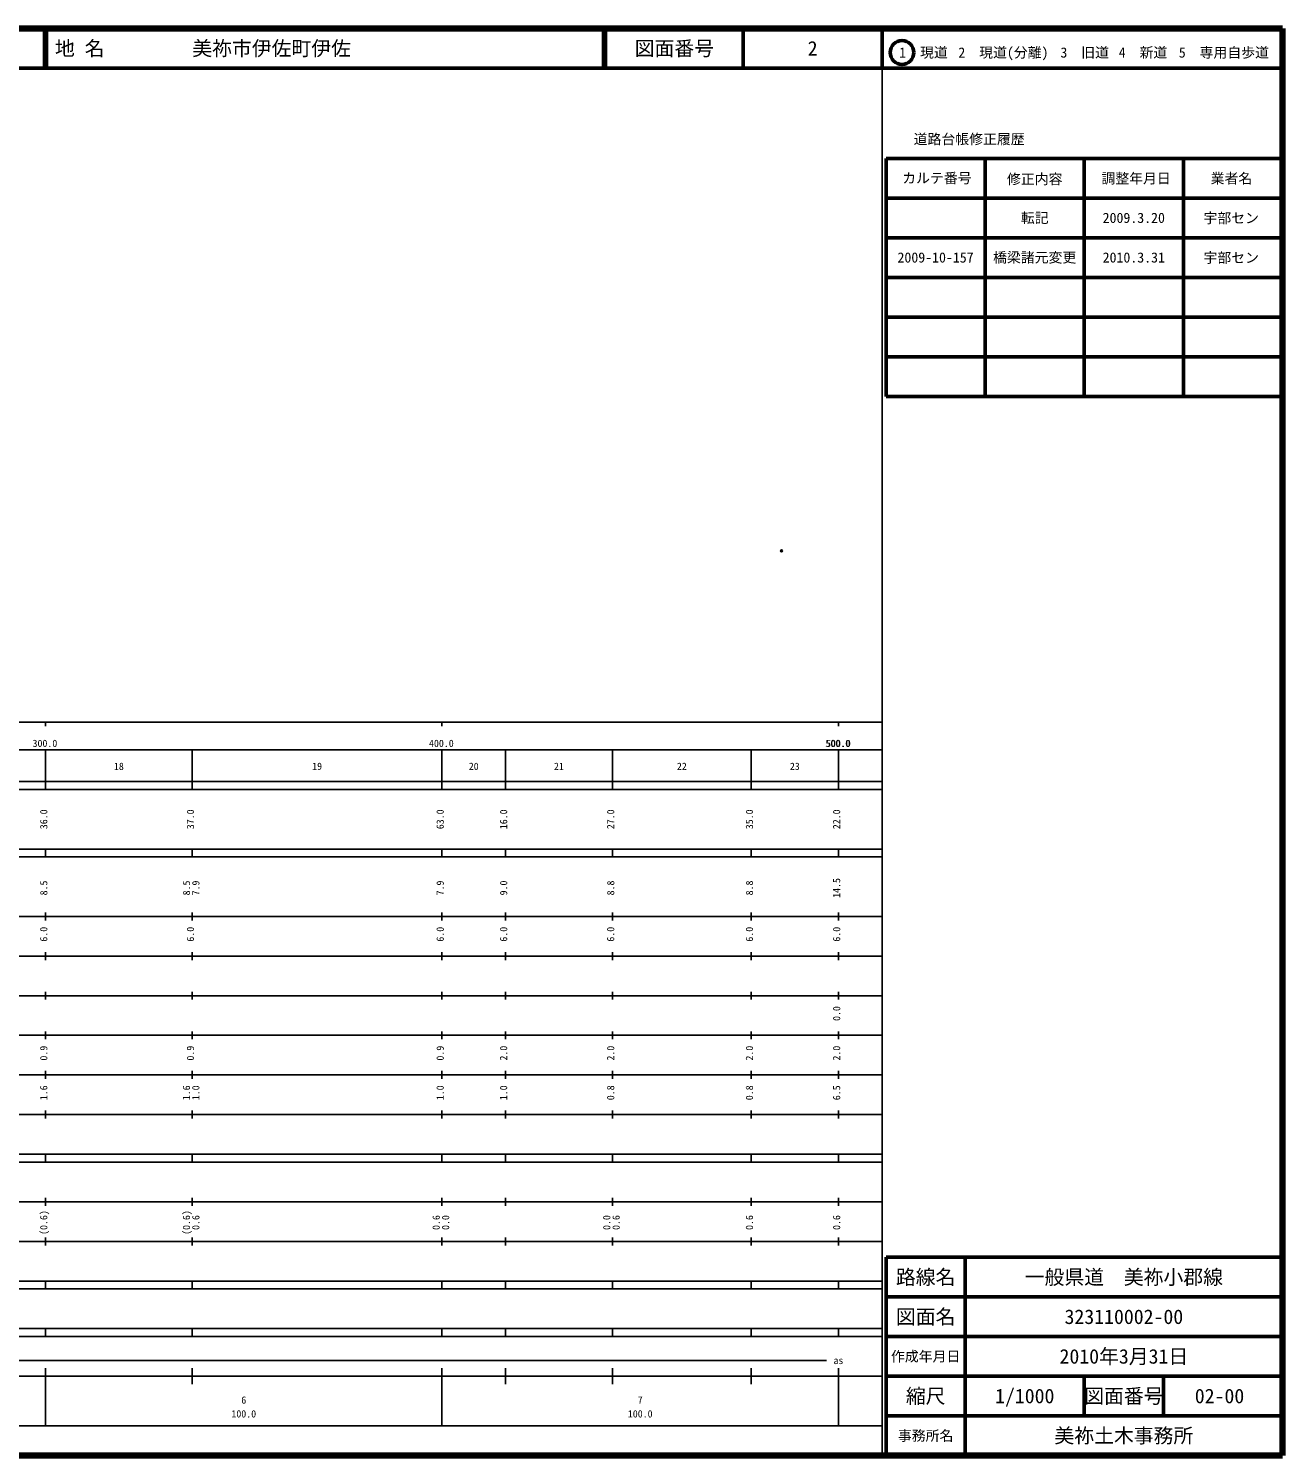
# Model space of a CAD drawing. Units: millimetres on the paper. Extents: x 40 to 680, y 20 to 380.
# Drawn here: x 363.7 to 680, y 20 to 380 of the extents above; entities that cross this region are included whole.
import ezdxf
from ezdxf.enums import TextEntityAlignment as Align

# ---------------------------------------------------------------- set-up
doc = ezdxf.new("R2010")
doc.units = ezdxf.units.MM
doc.header["$PDMODE"] = 32
doc.header["$PDSIZE"] = 0.5
doc.layers.add('S-OTRS', color=6, linetype='Continuous')
doc.layers.add('S-TTL-TXT', color=7, linetype='Continuous')
for name, color, linetype, lineweight in [('S-TTL', 2, 'Continuous', 140), ('S-TTL-BAND', 7, 'Continuous', 25), ('S-TTL-FRAM', 2, 'Continuous', 50), ('S-TTL-LINE', 7, 'Continuous', 50)]:
    doc.layers.add(name, color=color, linetype=linetype, lineweight=lineweight)
doc.styles.add('ＭＳ ゴシック', font='')
doc.styles.get('ＭＳ ゴシック').set_extended_font_data('MS Gothic')

msp = doc.modelspace()

# ---------------------------------------------------------------- linework, layer by layer
at = {"layer": 'S-OTRS'}
msp.add_point((553.667, 248.197), dxfattribs=at)
at = {"layer": 'S-TTL'}
for p, q in [((680, 380), (40, 380)), ((680, 20), (680, 380)), ((40, 20), (680, 20))]:
    msp.add_line(p, q, dxfattribs=at)
at = {"layer": 'S-TTL-BAND'}
for p, q in [((579, 20), (579, 370)), ((40, 205), (579, 205)), ((368, 205), (368, 204)), ((468, 205), (468, 204)), ((568, 205), (568, 204)), ((68, 198), (579, 198)), ((368, 188), (368, 198)), ((405, 188), (405, 198)), ((468, 188), (468, 198)), ((484, 188), (484, 198)), ((511, 188), (511, 198)), ((546, 188), (546, 198)), ((568, 188), (568, 198)), ((40, 190), (579, 190)), ((40, 188), (579, 188)), ((40, 173), (579, 173)), ((368, 171), (368, 173)), ((405, 171), (405, 173)), ((468, 171), (468, 173)), ((484, 171), (484, 173)), ((511, 171), (511, 173)), ((546, 171), (546, 173)), ((568, 171), (568, 173)), ((40, 171), (579, 171)), ((40, 156), (579, 156)), ((368, 155), (368, 157)), ((405, 155), (405, 157)), ((468, 155), (468, 157)), ((484, 155), (484, 157)), ((511, 155), (511, 157)), ((546, 155), (546, 157)), ((568, 155), (568, 157)), ((46, 146), (579, 146)), ((368, 145), (368, 147)), ((405, 145), (405, 147)), ((468, 145), (468, 147)), ((484, 145), (484, 147)), ((511, 145), (511, 147)), ((546, 145), (546, 147)), ((568, 145), (568, 147)), ((368, 135), (368, 137)), ((405, 135), (405, 137)), ((468, 135), (468, 137)), ((484, 135), (484, 137)), ((511, 135), (511, 137)), ((546, 135), (546, 137)), ((568, 135), (568, 137)), ((52, 136), (579, 136)), ((46, 126), (579, 126)), ((368, 125), (368, 127)), ((405, 125), (405, 127)), ((468, 125), (468, 127)), ((484, 125), (484, 127)), ((511, 125), (511, 127)), ((546, 125), (546, 127)), ((568, 125), (568, 127)), ((52, 116), (579, 116)), ((368, 115), (368, 117)), ((405, 115), (405, 117)), ((468, 115), (468, 117)), ((484, 115), (484, 117)), ((511, 115), (511, 117)), ((546, 115), (546, 117)), ((568, 115), (568, 117)), ((46, 106), (579, 106)), ((368, 105), (368, 107)), ((405, 105), (405, 107)), ((468, 105), (468, 107)), ((484, 105), (484, 107)), ((511, 105), (511, 107)), ((546, 105), (546, 107)), ((568, 105), (568, 107)), ((40, 96), (579, 96)), ((40, 94), (579, 94)), ((368, 94), (368, 96)), ((405, 94), (405, 96)), ((468, 94), (468, 96)), ((484, 94), (484, 96)), ((511, 94), (511, 96)), ((546, 94), (546, 96)), ((568, 94), (568, 96)), ((49, 84), (579, 84)), ((368, 83), (368, 85)), ((405, 83), (405, 85)), ((468, 83), (468, 85)), ((484, 83), (484, 85)), ((511, 83), (511, 85)), ((546, 83), (546, 85)), ((568, 83), (568, 85)), ((40, 74), (579, 74)), ((368, 73), (368, 75)), ((405, 73), (405, 75)), ((468, 73), (468, 75)), ((484, 73), (484, 75)), ((511, 73), (511, 75)), ((546, 73), (546, 75)), ((568, 73), (568, 75)), ((40, 64), (579, 64)), ((40, 62), (579, 62)), ((368, 62), (368, 64)), ((405, 62), (405, 64)), ((468, 62), (468, 64)), ((484, 62), (484, 64)), ((511, 62), (511, 64)), ((546, 62), (546, 64)), ((568, 62), (568, 64)), ((40, 52), (579, 52)), ((368, 50), (368, 52)), ((405, 50), (405, 52)), ((468, 50), (468, 52)), ((484, 50), (484, 52)), ((511, 50), (511, 52)), ((546, 50), (546, 52)), ((568, 50), (568, 52)), ((40, 50), (579, 50)), ((175.5, 44), (565, 44)), ((40, 40), (579, 40)), ((368, 27.5), (368, 42)), ((405, 38), (405, 42)), ((468, 27.5), (468, 42)), ((484, 38), (484, 42)), ((511, 38), (511, 42)), ((546, 38), (546, 42)), ((568, 27.5), (568, 42)), ((68, 27.5), (579, 27.5))]:
    msp.add_line(p, q, dxfattribs=at)
at = {"layer": 'S-TTL-FRAM'}
for p, q in [((580, 347.197), (580, 287.197)), ((580, 347.197), (680, 347.197)), ((580, 287.197), (680, 287.197)), ((680, 70), (580, 70)), ((580, 70), (580, 20))]:
    msp.add_line(p, q, dxfattribs=at)
at = {"layer": 'S-TTL-LINE'}
for p, q in [((367.75, 380), (367.75, 370)), ((368.25, 380), (368.25, 370)), ((508.747, 380), (508.747, 370)), ((509.247, 380), (509.247, 370)), ((543.997, 380), (543.997, 370)), ((579, 380), (579, 370)), ((40, 370), (680, 370)), ((605, 347.197), (605, 287.197)), ((630, 347.197), (630, 287.197)), ((655, 347.197), (655, 287.197)), ((580, 337.197), (680, 337.197)), ((580, 327.197), (680, 327.197)), ((580, 317.197), (680, 317.197)), ((580, 307.197), (680, 307.197)), ((580, 297.197), (680, 297.197)), ((600, 70), (600, 20)), ((680, 60), (580, 60)), ((680, 50), (580, 50)), ((680, 40), (580, 40)), ((630, 40), (630, 30)), ((650, 40), (650, 30)), ((680, 30), (580, 30))]:
    msp.add_line(p, q, dxfattribs=at)
msp.add_circle((584.031, 373.958), 3, dxfattribs=at)

# ---------------------------------------------------------------- texts
at = {"layer": 'S-TTL-BAND', "style": 'ＭＳ ゴシック'}
for s, p in [('300.0', (367.844, 198.195)), ('400.0', (467.844, 198.195)), ('500.0', (567.844, 198.195)), ('500.0', (568, 198.195)), ('18', (386.5, 192.405)), ('19', (436.5, 192.405)), ('20', (476, 192.405)), ('21', (497.5, 192.405)), ('22', (528.5, 192.405)), ('23', (557, 192.405)), ('as', (568, 42.5)), ('6', (418, 32.523)), ('7', (518, 32.523)), ('100.0', (418, 29.033)), ('100.0', (518, 29.033))]:
    msp.add_text(s, height=1.833, dxfattribs=at).set_placement(p, align=Align.BOTTOM_CENTER)
for s, p in [('36.0', (369, 180.5)), ('37.0', (406, 180.5)), ('63.0', (469, 180.5)), ('16.0', (485, 180.5)), ('27.0', (512, 180.5)), ('35.0', (547, 180.5)), ('22.0', (569, 180.5)), ('8.5', (369, 163.174)), ('8.5', (405, 163.174)), ('7.9', (407.37, 163.174)), ('7.9', (469, 163.174)), ('9.0', (485, 163.174)), ('8.8', (512, 163.174)), ('8.8', (547, 163.174)), ('14.5', (569, 163.174)), ('6.0', (369, 151.5)), ('6.0', (406, 151.5)), ('6.0', (469, 151.5)), ('6.0', (485, 151.5)), ('6.0', (512, 151.5)), ('6.0', (547, 151.5)), ('6.0', (569, 151.5)), ('0.0', (569, 131.5)), ('0.9', (369, 121.5)), ('0.9', (406, 121.5)), ('0.9', (469, 121.5)), ('2.0', (485, 121.5)), ('2.0', (512, 121.5)), ('2.0', (547, 121.5)), ('2.0', (569, 121.5)), ('1.6', (369, 111.5)), ('1.6', (405, 111.5)), ('1.0', (407.37, 111.5)), ('1.0', (469, 111.5)), ('1.0', (485, 111.5)), ('0.8', (512, 111.5)), ('0.8', (547, 111.5)), ('6.5', (569, 111.5)), ('(0.6)', (369, 78.764)), ('(0.6)', (405, 78.764)), ('0.6', (407.37, 78.764)), ('0.6', (468, 78.764)), ('0.0', (470.37, 78.764)), ('0.0', (511, 78.764)), ('0.6', (513.37, 78.764)), ('0.6', (547, 78.764)), ('0.6', (569, 78.764))]:
    msp.add_text(s, height=1.833, rotation=90, dxfattribs=at).set_placement(p, align=Align.BOTTOM_CENTER)
at = {"layer": 'S-TTL-TXT', "style": 'ＭＳ ゴシック'}
for s, p in [('地 名', (370.38, 375)), ('美祢市伊佐町伊佐', (405.024, 375))]:
    msp.add_text(s, height=3.666, dxfattribs=at).set_placement(p, align=Align.MIDDLE_LEFT)
for s, height, p in [('図面番号', 3.666, (526.622, 375)), ('2', 3.666, (561.497, 375)), ('1\u3000現道', 2.566, (589.448, 373.958)), ('2\u3000現道(分離)', 2.566, (609.619, 373.958)), ('3\u3000旧道', 2.566, (630.121, 373.958)), ('4\u3000新道', 2.566, (644.824, 373.958)), ('5\u3000専用自歩道', 2.566, (665.228, 373.958)), ('道路台帳修正履歴', 2.566, (600.968, 352.113)), ('カルテ番号', 2.566, (592.839, 342.277)), ('修正内容', 2.566, (617.509, 342.023)), ('調整年月日', 2.566, (643.089, 342.197)), ('業者名', 2.566, (667.134, 342.197)), ('転記', 2.566, (617.5, 332.245)), ('2009.3.20', 2.566, (642.5, 332.245)), ('宇部セン', 2.566, (667.077, 332.189)), ('2009-10-157', 2.566, (592.5, 322.245)), ('橋梁諸元変更', 2.566, (617.5, 322.245)), ('2010.3.31', 2.566, (642.5, 322.245)), ('宇部セン', 2.566, (667.077, 322.189)), ('路線名', 3.666, (590, 65)), ('路線名', 3.666, (590, 65)), ('一般県道\u3000美祢小郡線', 3.666, (640, 65)), ('図面名', 3.666, (590, 55)), ('図面名', 3.666, (590, 55)), ('323110002-00', 3.666, (640, 55)), ('2010年3月31日', 3.666, (640, 45)), ('作成年月日', 2.566, (590, 45)), ('作成年月日', 2.566, (590, 45)), ('縮尺', 3.666, (590, 35)), ('縮尺', 3.666, (590, 35)), ('1/1000', 3.666, (615, 35)), ('図面番号', 3.666, (640, 35)), ('図面番号', 3.666, (640, 35)), ('02-00', 3.666, (664.125, 35)), ('事務所名', 2.566, (590, 25)), ('事務所名', 2.566, (590, 25)), ('美祢土木事務所', 3.666, (640, 25))]:
    msp.add_text(s, height=height, dxfattribs=at).set_placement(p, align=Align.MIDDLE_CENTER)

doc.saveas('drawing.dxf')
